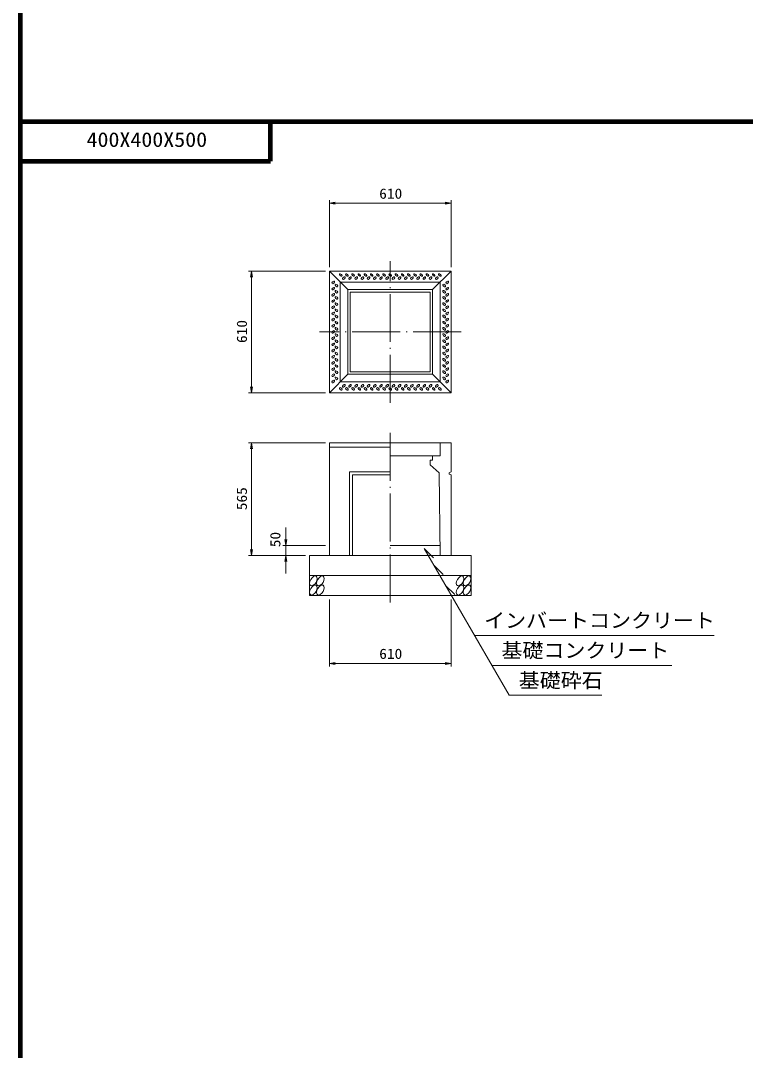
# Model space of a CAD drawing. Units: millimetres, scale not verified. Extents: x -8410 to 41710, y -74801 to 5940.
# Drawn here: x 8410 to 12037, y -21094 to -15935 of the extents above; entities that cross this region are included whole.
import ezdxf
from ezdxf.enums import TextEntityAlignment as Align

# ---------------------------------------------------------------- set-up
doc = ezdxf.new("R2010")
doc.units = ezdxf.units.MM
doc.header["$LTSCALE"] = 20
doc.linetypes.add('LONG_DASHED_DOTTED', pattern=[15.25, 12, -1.5, 0.25, -1.5])
for name, color, linetype, lineweight in [('0-0_グループ[0](0)-D-BMK(0)', 2, 'LONG_DASHED_DOTTED', 13), ('0-1_グループ[0](0)-D-STR(1)', 1, 'Continuous', 13), ('0-2_グループ[0](0)-D-STR-DIM(2)', 7, 'Continuous', 13), ('0-3_グループ[0](0)-D-STR-HTXT(3)', 7, 'Continuous', 13), ('0-5_グループ[0](0)-D-TTL(5)', 2, 'Continuous', 140)]:
    doc.layers.add(name, color=color, linetype=linetype, lineweight=lineweight)
doc.layers.add('0-4_グループ[0](0)-D-STR-TXT(4)', color=7, linetype='Continuous')
doc.layers.add('0-6_グループ[0](0)-D-TTL-TXT(6)', color=7, linetype='Continuous')
doc.styles.add('ＭＳ ゴシック', font='')
doc.styles.get('ＭＳ ゴシック').set_extended_font_data('MS Gothic')

msp = doc.modelspace()

# ---------------------------------------------------------------- linework, layer by layer
at = {"layer": '0-0_グループ[0](0)-D-BMK(0)'}
for p, q in [((10260, -17850), (10260, -17140)), ((10615, -17495), (9905, -17495)), ((10260, -18000), (10260, -18865))]:
    msp.add_line(p, q, dxfattribs=at)
at = {"layer": '0-1_グループ[0](0)-D-STR(1)'}
for p, q in [((10565, -17190), (9955, -17190)), ((9955, -17800), (9955, -17190)), ((9955, -17190), (10048, -17283)), ((10565, -17190), (10472, -17283)), ((10565, -17800), (10565, -17190)), ((10010, -17245), (10510, -17245)), ((10010, -17745), (10010, -17245)), ((10510, -17245), (10510, -17745)), ((10048, -17283), (10472, -17283)), ((10048, -17707), (10048, -17283)), ((10060, -17295), (10460, -17295)), ((10060, -17695), (10060, -17295)), ((10460, -17295), (10460, -17695)), ((10472, -17283), (10472, -17707)), ((9955, -17800), (10048, -17707)), ((10010, -17745), (10510, -17745)), ((10048, -17707), (10472, -17707)), ((10460, -17695), (10060, -17695)), ((10565, -17800), (10472, -17707)), ((10565, -17800), (9955, -17800)), ((9955, -18050), (9955, -18615)), ((9955, -18050), (10565, -18050)), ((10565, -18050), (10565, -18196.5)), ((9955, -18072), (10260, -18072)), ((10472, -18137), (10460, -18137)), ((10460, -18137), (10460, -18160)), ((10472, -18137), (10472, -18115)), ((10056.5, -18196.5), (10260, -18196.5)), ((10056.5, -18196.5), (10056.5, -18615)), ((10460, -18160), (10505, -18200)), ((10505, -18200), (10509.54, -18615)), ((10555, -18200), (10565, -18196.5)), ((10071.5, -18211.5), (10260, -18211.5)), ((10071.5, -18211.5), (10071.5, -18615)), ((10565, -18211.5), (10565, -18615)), ((10260, -18565), (10508.99, -18565)), ((9855, -18615), (10665, -18615)), ((9855, -18615), (9855, -18815)), ((10665, -18615), (10665, -18815)), ((10665, -18715), (9855, -18715)), ((10665, -18815), (9855, -18815))]:
    msp.add_line(p, q, dxfattribs=at)
for points in [[(10510, -18050), (10510, -18115), (10260, -18115)], [(10565, -18211.5), (10555, -18208), (10555, -18200)]]:
    msp.add_lwpolyline(points, dxfattribs=at)
for centre, major_axis, ratio in [((10012, -17209.75), (-6.01, 6.01), 0.529412), ((10027.5, -17225.25), (6.01, 6.01), 0.529412), ((10043, -17209.75), (-6.01, 6.01), 0.529412), ((10058.5, -17225.25), (6.01, 6.01), 0.529412), ((10074, -17209.75), (-6.01, 6.01), 0.529412), ((10089.5, -17225.25), (6.01, 6.01), 0.529412), ((10105, -17209.75), (-6.01, 6.01), 0.529412), ((10120.5, -17225.25), (6.01, 6.01), 0.529412), ((10136, -17209.75), (-6.01, 6.01), 0.529412), ((10151.5, -17225.25), (6.01, 6.01), 0.529412), ((10167, -17209.75), (-6.01, 6.01), 0.529412), ((10182.5, -17225.25), (6.01, 6.01), 0.529412), ((10198, -17209.75), (-6.01, 6.01), 0.529412), ((10213.5, -17225.25), (6.01, 6.01), 0.529412), ((10229, -17209.75), (-6.01, 6.01), 0.529412), ((10244.5, -17225.25), (6.01, 6.01), 0.529412), ((10260, -17209.75), (-6.01, 6.01), 0.529412), ((10275.5, -17225.25), (6.01, 6.01), 0.529412), ((10291, -17209.75), (-6.01, 6.01), 0.529412), ((10306.5, -17225.25), (6.01, 6.01), 0.529412), ((10322, -17209.75), (-6.01, 6.01), 0.529412), ((10337.5, -17225.25), (6.01, 6.01), 0.529412), ((10353, -17209.75), (-6.01, 6.01), 0.529412), ((10368.5, -17225.25), (6.01, 6.01), 0.529412), ((10384, -17209.75), (-6.01, 6.01), 0.529412), ((10399.5, -17225.25), (6.01, 6.01), 0.529412), ((10415, -17209.75), (-6.01, 6.01), 0.529412), ((10430.5, -17225.25), (6.01, 6.01), 0.529412), ((10446, -17209.75), (-6.01, 6.01), 0.529412), ((10461.5, -17225.25), (6.01, 6.01), 0.529412), ((10477, -17209.75), (-6.01, 6.01), 0.529412), ((10492.5, -17225.25), (6.01, 6.01), 0.529412), ((10508, -17209.75), (-6.01, 6.01), 0.529412), ((9974.75, -17247), (-6.01, -6.01), 0.529412), ((9974.75, -17278), (-6.01, -6.01), 0.529412), ((9990.25, -17262.5), (-6.01, 6.01), 0.529412), ((10529.75, -17262.5), (6.01, -6.01), 0.529412), ((10545.25, -17247), (6.01, 6.01), 0.529412), ((10545.25, -17278), (6.01, 6.01), 0.529412), ((9974.75, -17309), (-6.01, -6.01), 0.529412), ((9974.75, -17340), (-6.01, -6.01), 0.529412), ((9990.25, -17293.5), (-6.01, 6.01), 0.529412), ((9990.25, -17324.5), (-6.01, 6.01), 0.529412), ((10529.75, -17293.5), (6.01, -6.01), 0.529412), ((10529.75, -17324.5), (6.01, -6.01), 0.529412), ((10545.25, -17309), (6.01, 6.01), 0.529412), ((10545.25, -17340), (6.01, 6.01), 0.529412), ((9974.75, -17371), (-6.01, -6.01), 0.529412), ((9990.25, -17355.5), (-6.01, 6.01), 0.529412), ((9990.25, -17386.5), (-6.01, 6.01), 0.529412), ((10529.75, -17355.5), (6.01, -6.01), 0.529412), ((10529.75, -17386.5), (6.01, -6.01), 0.529412), ((10545.25, -17371), (6.01, 6.01), 0.529412), ((9974.75, -17402), (-6.01, -6.01), 0.529412), ((9974.75, -17433), (-6.01, -6.01), 0.529412), ((9990.25, -17417.5), (-6.01, 6.01), 0.529412), ((10529.75, -17417.5), (6.01, -6.01), 0.529412), ((10545.25, -17402), (6.01, 6.01), 0.529412), ((10545.25, -17433), (6.01, 6.01), 0.529412), ((9974.75, -17464), (-6.01, -6.01), 0.529412), ((9974.75, -17495), (-6.01, -6.01), 0.529412), ((9990.25, -17448.5), (-6.01, 6.01), 0.529412), ((9990.25, -17479.5), (-6.01, 6.01), 0.529412), ((10529.75, -17448.5), (6.01, -6.01), 0.529412), ((10529.75, -17479.5), (6.01, -6.01), 0.529412), ((10545.25, -17464), (6.01, 6.01), 0.529412), ((10545.25, -17495), (6.01, 6.01), 0.529412), ((9974.75, -17526), (-6.01, -6.01), 0.529412), ((9990.25, -17510.5), (-6.01, 6.01), 0.529412), ((9990.25, -17541.5), (-6.01, 6.01), 0.529412), ((10529.75, -17510.5), (6.01, -6.01), 0.529412), ((10529.75, -17541.5), (6.01, -6.01), 0.529412), ((10545.25, -17526), (6.01, 6.01), 0.529412), ((9974.75, -17557), (-6.01, -6.01), 0.529412), ((9974.75, -17588), (-6.01, -6.01), 0.529412), ((9990.25, -17572.5), (-6.01, 6.01), 0.529412), ((10529.75, -17572.5), (6.01, -6.01), 0.529412), ((10545.25, -17557), (6.01, 6.01), 0.529412), ((10545.25, -17588), (6.01, 6.01), 0.529412), ((9974.75, -17619), (-6.01, -6.01), 0.529412), ((9974.75, -17650), (-6.01, -6.01), 0.529412), ((9990.25, -17603.5), (-6.01, 6.01), 0.529412), ((9990.25, -17634.5), (-6.01, 6.01), 0.529412), ((10529.75, -17603.5), (6.01, -6.01), 0.529412), ((10529.75, -17634.5), (6.01, -6.01), 0.529412), ((10545.25, -17619), (6.01, 6.01), 0.529412), ((10545.25, -17650), (6.01, 6.01), 0.529412), ((9974.75, -17681), (-6.01, -6.01), 0.529412), ((9990.25, -17665.5), (-6.01, 6.01), 0.529412), ((9990.25, -17696.5), (-6.01, 6.01), 0.529412), ((10529.75, -17665.5), (6.01, -6.01), 0.529412), ((10529.75, -17696.5), (6.01, -6.01), 0.529412), ((10545.25, -17681), (6.01, 6.01), 0.529412), ((9974.75, -17712), (-6.01, -6.01), 0.529412), ((9974.75, -17743), (-6.01, -6.01), 0.529412), ((9990.25, -17727.5), (-6.01, 6.01), 0.529412), ((10529.75, -17727.5), (6.01, -6.01), 0.529412), ((10545.25, -17712), (6.01, 6.01), 0.529412), ((10545.25, -17743), (6.01, 6.01), 0.529412), ((10012, -17780.25), (6.01, -6.01), 0.529412), ((10027.5, -17764.75), (-6.01, -6.01), 0.529412), ((10043, -17780.25), (6.01, -6.01), 0.529412), ((10058.5, -17764.75), (-6.01, -6.01), 0.529412), ((10074, -17780.25), (6.01, -6.01), 0.529412), ((10089.5, -17764.75), (-6.01, -6.01), 0.529412), ((10105, -17780.25), (6.01, -6.01), 0.529412), ((10120.5, -17764.75), (-6.01, -6.01), 0.529412), ((10136, -17780.25), (6.01, -6.01), 0.529412), ((10151.5, -17764.75), (-6.01, -6.01), 0.529412), ((10167, -17780.25), (6.01, -6.01), 0.529412), ((10182.5, -17764.75), (-6.01, -6.01), 0.529412), ((10198, -17780.25), (6.01, -6.01), 0.529412), ((10213.5, -17764.75), (-6.01, -6.01), 0.529412), ((10229, -17780.25), (6.01, -6.01), 0.529412), ((10244.5, -17764.75), (-6.01, -6.01), 0.529412), ((10260, -17780.25), (6.01, -6.01), 0.529412), ((10275.5, -17764.75), (-6.01, -6.01), 0.529412), ((10291, -17780.25), (6.01, -6.01), 0.529412), ((10306.5, -17764.75), (-6.01, -6.01), 0.529412), ((10322, -17780.25), (6.01, -6.01), 0.529412), ((10337.5, -17764.75), (-6.01, -6.01), 0.529412), ((10353, -17780.25), (6.01, -6.01), 0.529412), ((10368.5, -17764.75), (-6.01, -6.01), 0.529412), ((10384, -17780.25), (6.01, -6.01), 0.529412), ((10399.5, -17764.75), (-6.01, -6.01), 0.529412), ((10415, -17780.25), (6.01, -6.01), 0.529412), ((10430.5, -17764.75), (-6.01, -6.01), 0.529412), ((10446, -17780.25), (6.01, -6.01), 0.529412), ((10461.5, -17764.75), (-6.01, -6.01), 0.529412), ((10477, -17780.25), (6.01, -6.01), 0.529412), ((10492.5, -17764.75), (-6.01, -6.01), 0.529412), ((10508, -17780.25), (6.01, -6.01), 0.529412), ((9875.43, -18742), (-13.75, -23.82), 0.545455), ((9910.43, -18742), (-13.75, -23.82), 0.545455), ((10609.43, -18742), (-13.75, -23.82), 0.545455), ((10644.43, -18742), (-13.75, -23.82), 0.545455), ((9875.43, -18788), (-13.75, -23.82), 0.545455), ((9910.43, -18788), (-13.75, -23.82), 0.545455), ((10609.43, -18788), (-13.75, -23.82), 0.545455), ((10644.43, -18788), (-13.75, -23.82), 0.545455)]:
    msp.add_ellipse(centre, major_axis=major_axis, ratio=ratio, dxfattribs=at)
at = {"layer": '0-2_グループ[0](0)-D-STR-DIM(2)'}
for p, q in [((9955, -17170), (9955, -16835)), ((9955, -16850), (10565, -16850)), ((10565, -17170), (10565, -16835)), ((9935, -17190), (9550, -17190)), ((9565, -17800), (9565, -17190)), ((9935, -17800), (9550, -17800)), ((9935, -18050), (9550, -18050)), ((9565, -18615), (9565, -18050)), ((9737.48, -18705), (9737.48, -18475)), ((9737.48, -18565), (9737.48, -18475)), ((9935, -18565), (9722.48, -18565)), ((9835, -18615), (9550, -18615)), ((9835, -18615), (9722.48, -18615)), ((9737.48, -18705), (9737.48, -18615)), ((9955, -18835), (9955, -19170)), ((10565, -18835), (10565, -19170)), ((9955, -19155), (10565, -19155))]:
    msp.add_line(p, q, dxfattribs=at)
for points in [[(9985, -16845), (9955, -16850), (9985, -16855)], [(10535, -16855), (10565, -16850), (10535, -16845)], [(9570, -17220), (9565, -17190), (9560, -17220)], [(9560, -17770), (9565, -17800), (9570, -17770)], [(9570, -18080), (9565, -18050), (9560, -18080)], [(9732.48, -18535), (9737.48, -18565), (9742.48, -18535)], [(9560, -18585), (9565, -18615), (9570, -18585)], [(9742.48, -18645), (9737.48, -18615), (9732.48, -18645)], [(9985, -19150), (9955, -19155), (9985, -19160)], [(10535, -19160), (10565, -19155), (10535, -19150)]]:
    msp.add_lwpolyline(points, dxfattribs=at)
at = {"layer": '0-3_グループ[0](0)-D-STR-HTXT(3)'}
for p, q in [((10430, -18580), (10854.35, -19315)), ((10430, -18580), (10475.75, -18625.75)), ((10479.07, -18665), (10524.83, -18710.75)), ((10536.81, -18765), (10582.56, -18810.75)), ((10681.15, -19015), (11881.75, -19015)), ((10767.75, -19165), (11669.21, -19165)), ((10854.35, -19315), (11318.55, -19315))]:
    msp.add_line(p, q, dxfattribs=at)
at = {"layer": '0-5_グループ[0](0)-D-TTL(5)'}
for p, q in [((8410, -21690), (8410, -5940)), ((8410, -16440), (41710, -16440)), ((9660, -16640), (9660, -16440)), ((8410, -16640), (9660, -16640))]:
    msp.add_line(p, q, dxfattribs=at)

# ---------------------------------------------------------------- texts
at = {"layer": '0-2_グループ[0](0)-D-STR-DIM(2)', "style": 'ＭＳ ゴシック', "width": 1.1}
for p in [(10204.7, -16843), (10204.7, -19148)]:
    msp.add_text('610', height=51.32, dxfattribs=at).set_placement(p, align=Align.BOTTOM_LEFT)
for s, p in [('610', (9558, -17550.3)), ('565', (9558, -18387.8)), ('50', (9725.47, -18573.3))]:
    msp.add_text(s, height=51.32, rotation=90, dxfattribs=at).set_placement(p, align=Align.BOTTOM_LEFT)
at = {"layer": '0-4_グループ[0](0)-D-STR-TXT(4)', "style": 'ＭＳ ゴシック', "width": 1.05}
for s, p in [('インバートコンクリート', (10729.85, -18998.68)), ('基礎コンクリート', (10816.45, -19148.68)), ('基礎砕石', (10903.06, -19298.68))]:
    msp.add_text(s, height=73.31, dxfattribs=at).set_placement(p, align=Align.BOTTOM_LEFT)
at = {"layer": '0-6_グループ[0](0)-D-TTL-TXT(6)', "style": 'ＭＳ ゴシック', "width": 1.1}
msp.add_text('400X400X500', height=73.31, dxfattribs=at).set_placement((8740, -16590), align=Align.BOTTOM_LEFT)

doc.saveas('drawing.dxf')
